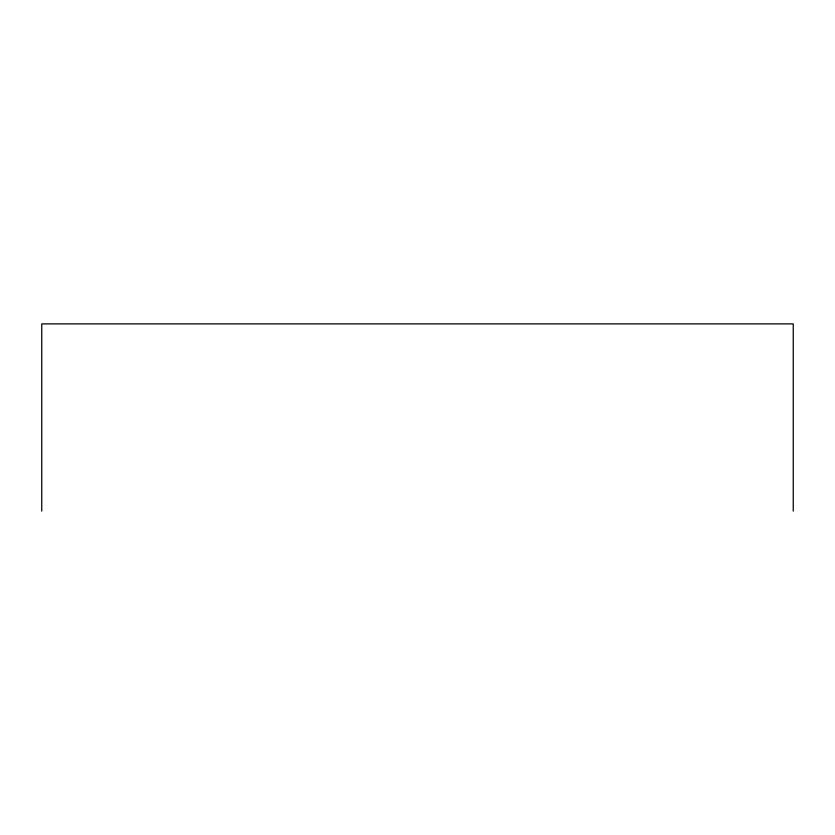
<?xml version="1.0" encoding="UTF-8"?>
<svg xmlns="http://www.w3.org/2000/svg" width="835" height="835" viewBox="0 0 835 835"><rect width="100%" height="100%" fill="white"/><g stroke="black" fill="none" stroke-linecap="round" stroke-linejoin="round"><path stroke-width="1.25" d="M793.25 511.114L793.25 323.886L41.75 323.886L41.75 511.114"/></g></svg>
